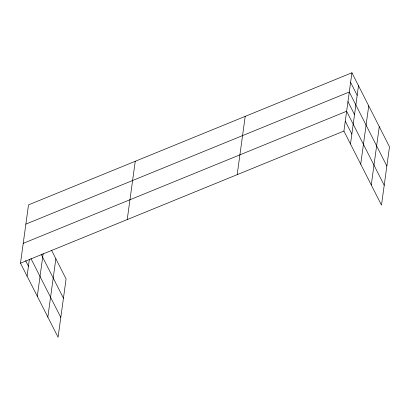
<?xml version="1.0" encoding="UTF-8"?>
<svg xmlns="http://www.w3.org/2000/svg" width="410" height="410" viewBox="0 0 410 410"><rect width="100%" height="100%" fill="white"/><g stroke="black" fill="none" stroke-linecap="round" stroke-linejoin="round"><path stroke-width="0.61" d="M51.588 250.351L66.087 278.938L58.071 337.23L20.5 263.169L28.515 204.882L351.929 72.77L389.5 146.831L381.484 205.118L343.913 131.062L351.929 72.77M27.07 276.125L29.371 259.402M37.3 296.292L43.168 253.626M47.842 317.063L55.857 258.777M127.228 219.575L135.244 161.284M237.185 174.655L245.2 116.368M350.483 144.012L358.499 85.726M360.713 164.179L368.728 105.888M371.255 184.956L379.27 126.664M25.871 224.116L349.284 92.004L386.856 166.065M23.226 243.35L346.635 111.243L384.211 185.299M20.5 263.169L343.913 131.062M350.606 82.389L357.177 95.34M347.962 101.624L354.532 114.58M345.276 121.15L351.847 134.106M41.251 254.436L63.442 298.178M30.934 258.546L60.798 317.412M25.579 260.586L28.433 266.218"/></g></svg>
